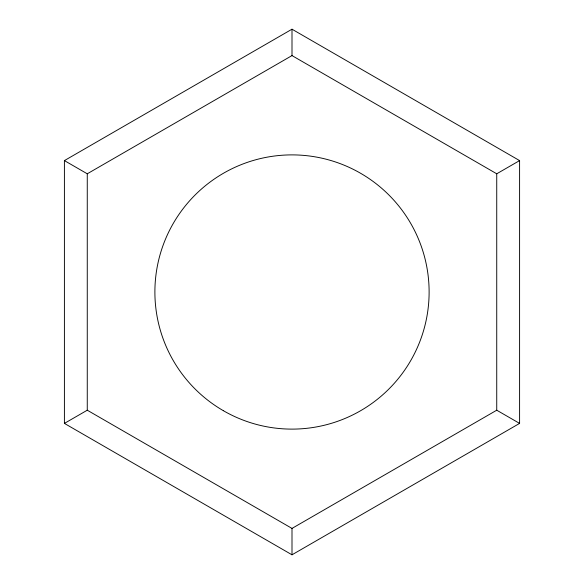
<?xml version="1.0" encoding="UTF-8"?>
<svg xmlns="http://www.w3.org/2000/svg" width="584" height="584" viewBox="0 0 584 584"><rect width="100%" height="100%" fill="white"/><g stroke="black" fill="none" stroke-linecap="round" stroke-linejoin="round"><path stroke-width="0.88" d="M64.408 160.6L292 29.2L519.592 160.6L519.592 423.4L292 554.8L64.408 423.4L64.408 160.6L87.264 173.791L87.264 410.209L292 528.41L496.736 410.209L496.736 173.791L292 55.59L87.264 173.791M64.408 423.4L87.264 410.209M496.736 173.791L519.592 160.6M496.736 410.209L519.592 423.4M292 29.2L292 55.59M292 528.41L292 554.8M223.314 410.669A137.116 137.116 0 0 0 429.116 292.146A137.116 137.116 0 0 0 223.57 173.185A137.116 137.116 0 0 0 223.314 410.669"/></g></svg>
